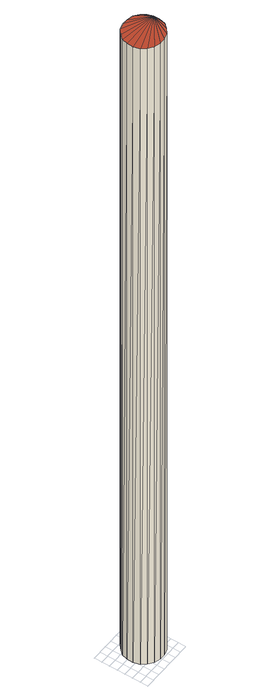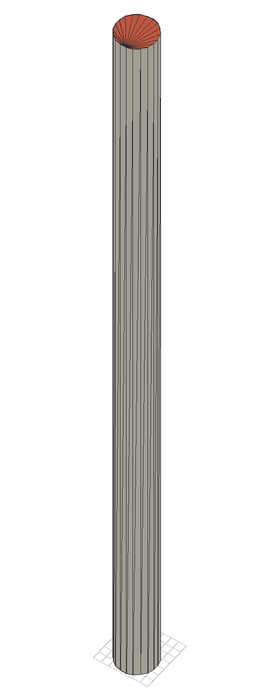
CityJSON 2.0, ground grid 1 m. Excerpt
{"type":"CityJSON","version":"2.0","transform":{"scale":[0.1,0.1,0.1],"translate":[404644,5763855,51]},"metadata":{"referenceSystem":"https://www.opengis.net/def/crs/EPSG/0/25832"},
"CityObjects":{
"building1":{"type":"Building","attributes":{"Geometrietyp2DReferenz":"1000","Gemeindeschluessel":"05515000","function":"51002_1220","roofType":"9999","measuredHeight":96.62},"geometry":[{"type":"Solid","lod":"2","boundaries":[[[[0,1,2]],[[1,3,2]],[[4,5,0]],[[5,1,0]],[[6,7,4]],[[7,5,4]],[[8,9,6]],[[9,7,6]],[[10,11,8]],[[11,9,8]],[[12,13,10]],[[13,11,10]],[[14,15,12]],[[15,13,12]],[[16,17,14]],[[17,15,14]],[[18,19,16]],[[19,17,16]],[[20,21,18]],[[21,19,18]],[[22,23,20]],[[23,21,20]],[[24,25,22]],[[25,23,22]],[[26,27,24]],[[27,25,24]],[[28,29,26]],[[29,27,26]],[[30,31,28]],[[31,29,28]],[[32,33,30]],[[33,31,30]],[[34,35,32]],[[35,33,32]],[[36,37,34]],[[37,35,34]],[[38,39,36]],[[39,37,36]],[[2,3,38]],[[3,39,38]],[[3,1,39]],[[1,5,39]],[[5,7,39]],[[7,9,39]],[[9,11,39]],[[11,13,39]],[[13,15,39]],[[15,17,39]],[[17,19,39]],[[19,21,39]],[[21,23,39]],[[23,25,39]],[[25,27,39]],[[27,29,39]],[[29,31,39]],[[31,33,39]],[[33,35,39]],[[35,37,39]],[[0,2,4]],[[2,38,4]],[[38,36,4]],[[36,34,4]],[[34,32,4]],[[32,30,4]],[[30,28,4]],[[28,26,4]],[[26,24,4]],[[24,22,4]],[[22,20,4]],[[20,18,4]],[[18,16,4]],[[16,14,4]],[[14,12,4]],[[12,10,4]],[[10,8,4]],[[8,6,4]]]],"semantics":{"surfaces":[{"type":"WallSurface"},{"type":"GroundSurface"},{"type":"RoofSurface"}],"values":[[0,0,0,0,0,0,0,0,0,0,0,0,0,0,0,0,0,0,0,0,0,0,0,0,0,0,0,0,0,0,0,0,0,0,0,0,0,0,0,0,1,1,1,1,1,1,1,1,1,1,1,1,1,1,1,1,1,1,2,2,2,2,2,2,2,2,2,2,2,2,2,2,2,2,2,2]]}}]}
},
"vertices":[
[56,38,972],[56,38,6],[51,44,972],[51,44,6],[58,31,972],[58,31,6],[58,23,972],[58,23,6],[56,15,972],[56,15,6],[51,9,972],[51,9,6],[45,4,972],[45,4,6],[37,2,972],[37,2,6],[30,2,972],[30,2,6],[22,4,972],[22,4,6],[16,9,972],[16,9,6],[11,15,972],[11,15,6],[9,23,972],[9,23,6],[9,31,972],[9,31,6],[11,38,972],[11,38,6],[16,44,972],[16,44,6],[22,49,972],[22,49,6],[30,51,972],[30,51,6],[37,51,972],[37,51,6],[45,49,972],[45,49,6]
]}
